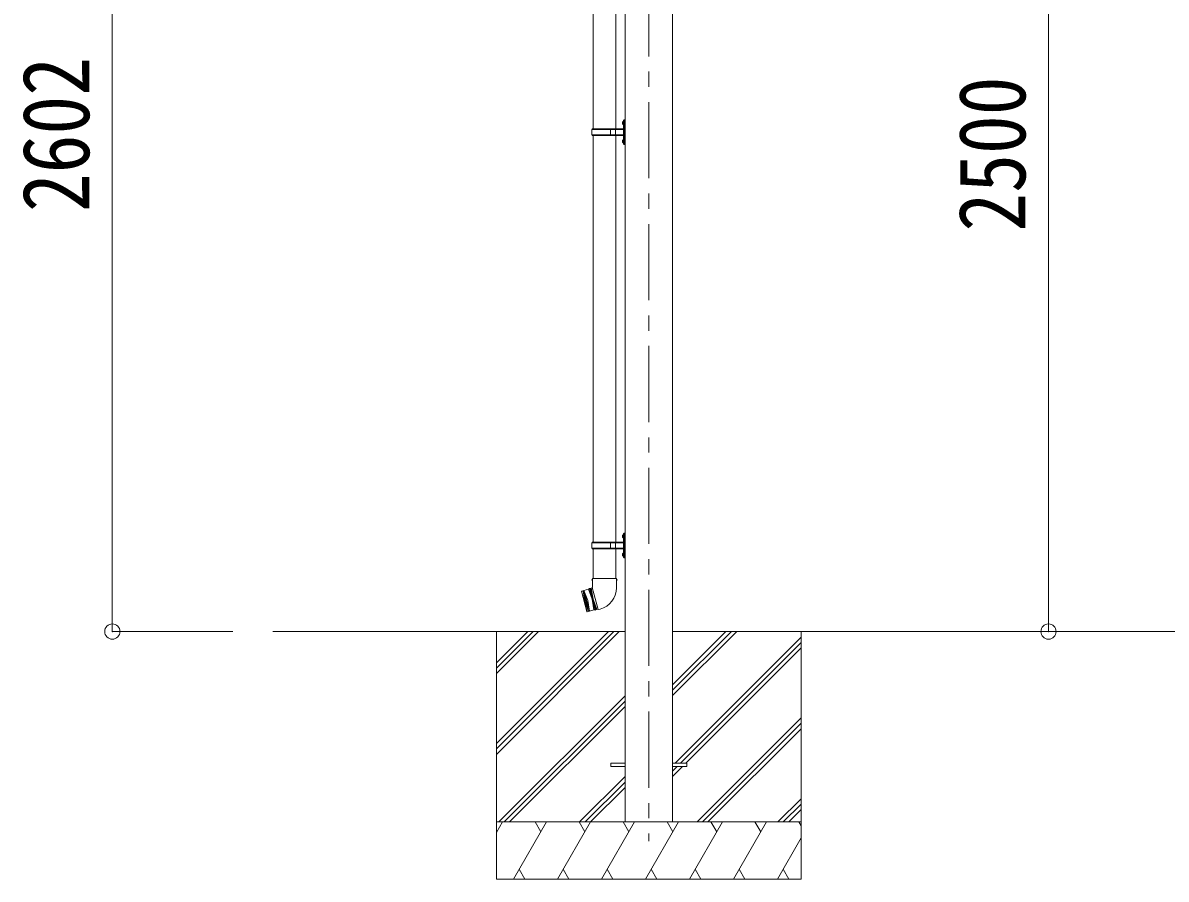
# Model space of a CAD drawing. Units: millimetres at full size, sheet at 1:40. Extents: x -11243 to 11243, y -7760 to 7760.
# Drawn here: x 626 to 3627, y -4975 to -2727 of the extents above; entities that cross this region are included whole.
import ezdxf
from ezdxf.enums import TextEntityAlignment as Align

# ---------------------------------------------------------------- set-up
doc = ezdxf.new("R2010")
doc.units = ezdxf.units.MM
doc.header["$LTSCALE"] = 40
doc.header["$PDMODE"] = 32
doc.header["$PDSIZE"] = 40
doc.linetypes.add('CHAIN1', pattern=[8, 5, -1, 1, -1])
doc.layers.add('0-3_ELV2', color=7, linetype='Continuous', lineweight=9)
doc.layers.add('0-6_OTH_LINE', color=6, linetype='Continuous', lineweight=9)
doc.styles.add('ＭＳ ゴシック', font='')
doc.styles.get('ＭＳ ゴシック').set_extended_font_data('MS Gothic')

msp = doc.modelspace()

# ---------------------------------------------------------------- linework, layer by layer
at = {"layer": '0-3_ELV2', "color": 5, "linetype": 'CHAIN1'}
msp.add_line((2269.21, -1654.73), (2269.21, -4875.17), dxfattribs=at)
at = {"layer": '0-3_ELV2', "color": 4}
for p, q in [((2206.71, -1825.66), (2206.71, -4824.56)), ((2331.71, -1825.66), (2331.71, -4824.56)), ((2169.21, -4670.06), (2206.71, -4670.06)), ((2169.21, -4670.06), (2169.21, -4679.06)), ((2169.21, -4679.06), (2206.71, -4679.06)), ((2331.71, -4670.06), (2369.21, -4670.06)), ((2331.71, -4679.06), (2369.21, -4679.06)), ((2369.21, -4670.06), (2369.21, -4679.06))]:
    msp.add_line(p, q, dxfattribs=at)
at = {"layer": '0-3_ELV2'}
for p, q in [((2122.85, -2042.56), (2122.85, -3004.56)), ((2182.55, -2042.56), (2182.55, -3004.56)), ((2200.4, -2987.41), (2202.45, -2988.41)), ((2201.67, -2985.41), (2202.31, -2985.41)), ((2201.67, -2985.41), (2201.67, -2993.71)), ((2201.67, -2993.71), (2202.31, -2993.71)), ((2202.31, -2985.41), (2202.71, -2985.81)), ((2202.45, -2988.41), (2203.06, -2989.56)), ((2204.71, -2981.06), (2202.71, -2983.06)), ((2202.71, -2983.06), (2202.71, -3044.06)), ((2204.71, -2981.06), (2204.71, -3046.06)), ((2204.71, -2981.06), (2206.71, -2981.06)), ((2206.71, -3046.06), (2206.71, -2981.06)), ((2119.71, -3006.56), (2120.71, -3004.56)), ((2119.71, -3020.56), (2119.71, -3006.56)), ((2168.2, -3006.56), (2119.71, -3006.56)), ((2119.71, -3020.56), (2120.71, -3022.56)), ((2168.2, -3020.56), (2119.71, -3020.56)), ((2202.21, -3004.56), (2120.71, -3004.56)), ((2120.71, -3022.56), (2202.21, -3022.56)), ((2122.85, -3022.56), (2122.85, -4089.56)), ((2168.2, -3022.56), (2168.2, -3004.56)), ((2168.96, -3004.56), (2170.96, -3006.56)), ((2168.96, -3022.56), (2170.96, -3020.56)), ((2202.21, -3006.56), (2170.96, -3006.56)), ((2202.21, -3020.56), (2170.96, -3020.56)), ((2181.33, -3006.56), (2179.33, -3004.56)), ((2181.33, -3020.56), (2179.33, -3022.56)), ((2181.33, -3020.56), (2181.33, -3006.56)), ((2182.55, -3022.56), (2182.55, -4089.56)), ((2200.4, -3035.41), (2202.45, -3036.41)), ((2201.67, -3033.41), (2202.31, -3033.41)), ((2201.67, -3033.41), (2201.67, -3041.71)), ((2201.67, -3041.71), (2202.31, -3041.71)), ((2202.31, -3033.41), (2202.31, -3041.71)), ((2202.31, -3033.41), (2202.71, -3033.81)), ((2202.31, -3041.71), (2202.71, -3041.31)), ((2202.45, -3036.41), (2203.06, -3037.56)), ((2202.71, -3044.06), (2204.71, -3046.06)), ((2206.71, -3046.06), (2204.71, -3046.06)), ((2200.4, -4072.41), (2202.45, -4073.41)), ((2201.67, -4070.41), (2202.31, -4070.41)), ((2201.67, -4070.41), (2201.67, -4078.71)), ((2201.67, -4078.71), (2202.31, -4078.71)), ((2202.31, -4070.41), (2202.71, -4070.81)), ((2202.45, -4073.41), (2203.06, -4074.56)), ((2204.71, -4066.06), (2202.71, -4068.06)), ((2202.71, -4068.06), (2202.71, -4129.06)), ((2204.71, -4066.06), (2204.71, -4131.06)), ((2204.71, -4066.06), (2206.71, -4066.06)), ((2206.71, -4131.06), (2206.71, -4066.06)), ((2119.71, -4091.56), (2120.71, -4089.56)), ((2119.71, -4105.56), (2119.71, -4091.56)), ((2168.2, -4091.56), (2119.71, -4091.56)), ((2119.71, -4105.56), (2120.71, -4107.56)), ((2168.2, -4105.56), (2119.71, -4105.56)), ((2202.21, -4089.56), (2120.71, -4089.56)), ((2120.71, -4107.56), (2202.21, -4107.56)), ((2122.85, -4107.56), (2122.85, -4185.43)), ((2168.2, -4107.56), (2168.2, -4089.56)), ((2168.96, -4089.56), (2170.96, -4091.56)), ((2168.96, -4107.56), (2170.96, -4105.56)), ((2202.21, -4091.56), (2170.96, -4091.56)), ((2202.21, -4105.56), (2170.96, -4105.56)), ((2181.33, -4091.56), (2179.33, -4089.56)), ((2181.33, -4105.56), (2179.33, -4107.56)), ((2181.33, -4105.56), (2181.33, -4091.56)), ((2182.55, -4107.56), (2182.55, -4185.43)), ((2200.4, -4120.41), (2202.45, -4121.41)), ((2201.67, -4118.41), (2202.31, -4118.41)), ((2201.67, -4118.41), (2201.67, -4126.71)), ((2201.67, -4126.71), (2202.31, -4126.71)), ((2202.31, -4118.41), (2202.31, -4126.71)), ((2202.31, -4118.41), (2202.71, -4118.81)), ((2202.31, -4126.71), (2202.71, -4126.31)), ((2202.45, -4121.41), (2203.06, -4122.56)), ((2202.71, -4129.06), (2204.71, -4131.06)), ((2206.71, -4131.06), (2204.71, -4131.06)), ((2121, -4185.43), (2119.3, -4189.93)), ((2121.03, -4190.43), (2119.3, -4189.93)), ((2184.4, -4185.43), (2121, -4185.43)), ((2121, -4185.43), (2121.14, -4208.67)), ((2184.4, -4185.43), (2184.25, -4210.43)), ((2092.42, -4218.96), (2092.78, -4218.34)), ((2092.42, -4218.96), (2106.73, -4272.37)), ((2110.64, -4213.56), (2092.78, -4218.34)), ((2107.35, -4272.73), (2092.78, -4218.34)), ((2096.64, -4217.31), (2111.21, -4271.69)), ((2101.03, -4245.28), (2096.64, -4217.31)), ((2098.57, -4216.79), (2113.14, -4271.17)), ((2108.75, -4243.21), (2098.57, -4216.79)), ((2113.28, -4211.81), (2110.64, -4213.56)), ((2113.28, -4211.81), (2115.22, -4211.3)), ((2128.37, -4268.13), (2113.28, -4211.81)), ((2118.18, -4210.76), (2115.22, -4211.3)), ((2115.22, -4211.3), (2130.3, -4267.61)), ((2121.08, -4209.98), (2118.18, -4210.76)), ((2118.18, -4210.76), (2122.76, -4239.45)), ((2121.14, -4208.67), (2120.75, -4208.78)), ((2120.75, -4208.78), (2136.36, -4267.02)), ((2101.03, -4245.28), (2111.21, -4271.69)), ((2108.75, -4243.21), (2113.14, -4271.17)), ((2133.14, -4266.59), (2122.76, -4239.45)), ((2107.35, -4272.73), (2106.73, -4272.37)), ((2125.22, -4267.94), (2107.35, -4272.73)), ((2128.37, -4268.13), (2125.22, -4267.94)), ((2128.37, -4268.13), (2130.3, -4267.61)), ((2133.14, -4266.59), (2130.3, -4267.61)), ((2136.04, -4265.81), (2133.14, -4266.59)), ((2136.36, -4267.02), (2141.27, -4265.71)), ((1282.42, -4324.56), (2206.71, -4324.56)), ((1869.21, -4324.56), (1869.21, -4974.56)), ((1869.21, -4618.74), (2163.39, -4324.56)), ((1869.21, -4632.88), (2177.53, -4324.56)), ((1869.21, -4647.02), (2191.67, -4324.56)), ((1869.21, -4434.89), (1979.54, -4324.56)), ((1869.21, -4420.75), (1965.39, -4324.56)), ((1869.21, -4406.61), (1951.25, -4324.56)), ((2331.71, -4492.89), (2500.04, -4324.56)), ((2331.71, -4478.75), (2485.89, -4324.56)), ((2331.71, -4464.61), (2471.75, -4324.56)), ((2331.71, -4324.56), (4206.7, -4324.56)), ((2338.38, -4670.06), (2669.21, -4339.24)), ((2669.21, -4324.56), (2669.21, -4974.56)), ((2352.52, -4670.06), (2669.21, -4353.38)), ((2366.67, -4670.06), (2669.21, -4367.52)), ((1875.51, -4824.56), (2206.71, -4493.37)), ((1889.66, -4824.56), (2206.71, -4507.51)), ((1903.8, -4824.56), (2206.71, -4521.66)), ((2396.01, -4824.56), (2669.21, -4551.37)), ((2410.16, -4824.56), (2669.21, -4565.51)), ((2424.3, -4824.56), (2669.21, -4579.66)), ((2331.71, -4705.02), (2357.67, -4679.06)), ((2331.71, -4690.88), (2343.52, -4679.06)), ((2206.71, -4705.5), (2087.65, -4824.56)), ((2101.79, -4824.56), (2206.71, -4719.64)), ((2115.93, -4824.56), (2206.71, -4733.79)), ((2608.15, -4824.56), (2669.21, -4763.5)), ((2622.29, -4824.56), (2669.21, -4777.64)), ((2636.43, -4824.56), (2669.21, -4791.79)), ((2669.21, -4824.56), (1869.21, -4824.56)), ((1869.21, -4852.06), (1885.08, -4824.56)), ((1913.95, -4974.56), (2000.55, -4824.56)), ((1985.55, -4850.54), (1970.55, -4824.56)), ((2029.42, -4974.56), (2116.02, -4824.56)), ((2101.02, -4850.54), (2086.02, -4824.56)), ((2144.89, -4974.56), (2231.49, -4824.56)), ((2216.49, -4850.54), (2201.49, -4824.56)), ((2260.36, -4974.56), (2346.96, -4824.56)), ((2331.96, -4850.54), (2316.96, -4824.56)), ((2375.83, -4974.56), (2462.43, -4824.56)), ((2447.43, -4850.54), (2432.43, -4824.56)), ((2491.3, -4974.56), (2577.91, -4824.56)), ((2547.9, -4824.56), (2562.9, -4850.54)), ((2663.37, -4824.56), (2669.21, -4834.66)), ((2606.77, -4974.56), (2669.21, -4866.42)), ((1928.95, -4948.58), (1943.95, -4974.56)), ((2044.42, -4948.58), (2059.42, -4974.56)), ((2159.89, -4948.58), (2174.89, -4974.56)), ((2275.36, -4948.58), (2290.36, -4974.56)), ((2390.83, -4948.58), (2405.83, -4974.56)), ((2506.3, -4948.58), (2521.3, -4974.56)), ((2621.77, -4948.58), (2636.77, -4974.56)), ((1869.21, -4974.56), (2669.21, -4974.56))]:
    msp.add_line(p, q, dxfattribs=at)
at = {"layer": '0-3_ELV2', "color": 6}
for p, q in [((860.73, -4324.56), (1176.97, -4324.56)), ((3318.59, -4324.56), (2678.57, -4324.56))]:
    msp.add_line(p, q, dxfattribs=at)
at = {"layer": '0-3_ELV2'}
for points in [[(2200.4, -2991.71), (2202.45, -2990.71), (2203.06, -2989.56)], [(2202.31, -2985.41), (2202.31, -2993.71), (2202.71, -2993.31)], [(2200.4, -3039.71), (2202.45, -3038.71), (2203.06, -3037.56)], [(2200.4, -4076.71), (2202.45, -4075.71), (2203.06, -4074.56)], [(2202.31, -4070.41), (2202.31, -4078.71), (2202.71, -4078.31)], [(2200.4, -4124.71), (2202.45, -4123.71), (2203.06, -4122.56)], [(2184.4, -4185.43), (2185.9, -4189.93), (2184.37, -4190.43)], [(2110.64, -4213.56), (2120.83, -4239.97), (2125.22, -4267.94)]]:
    msp.add_lwpolyline(points, dxfattribs=at)
for centre, radius, start, end in [((2206, -2989.56), 6, 136.21765, 223.78235), ((2202.21, -3004.06), 0.5, 270, 0), ((2202.21, -3006.06), 0.5, 270, 0), ((2202.21, -3021.06), 0.5, 0, 90), ((2202.21, -3023.06), 0.5, 0, 90), ((2206, -3037.56), 6, 136.21765, 223.78235), ((2206, -4074.56), 6, 136.21765, 223.78235), ((2202.21, -4089.06), 0.5, 270, 0), ((2202.21, -4091.06), 0.5, 270, 0), ((2202.21, -4106.06), 0.5, 0, 90), ((2202.21, -4108.06), 0.5, 0, 90), ((2206, -4122.56), 6, 136.21765, 223.78235), ((2126.26, -4209.68), 58, 285, 359.65623)]:
    msp.add_arc(centre, radius, start, end, dxfattribs=at)
at = {"layer": '0-3_ELV2', "color": 6}
for p in [(860.73, -4324.56), (3318.59, -4324.56)]:
    msp.add_point(p, dxfattribs=at)
at = {"layer": '0-6_OTH_LINE'}
for p, q in [((860.73, -4324.56), (860.73, -1722.32)), ((3318.59, -1824.56), (3318.59, -4324.56))]:
    msp.add_line(p, q, dxfattribs=at)

# ---------------------------------------------------------------- texts
at = {"layer": '0-3_ELV2', "style": 'ＭＳ ゴシック', "width": 0.85}
for s, p in [('2602', (852.73, -3223.44)), ('2500', (3310.59, -3274.56))]:
    msp.add_text(s, height=176, rotation=90, dxfattribs=at).set_placement(p, align=Align.BOTTOM_LEFT)

doc.saveas('drawing.dxf')
